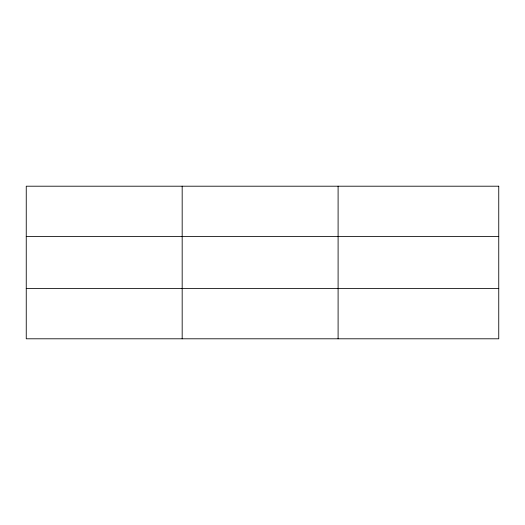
<?xml version="1.0" encoding="UTF-8"?>
<svg xmlns="http://www.w3.org/2000/svg" width="525" height="525" viewBox="0 0 525 525"><rect width="100%" height="100%" fill="white"/><g stroke="black" fill="none" stroke-linecap="round" stroke-linejoin="round"><path stroke-width="0.79" d="M182.175 338.796L182.175 186.204M338.1 338.796L338.1 186.204M26.25 236.558L498.75 236.558M26.25 288.442L498.75 288.442M498.75 186.204L498.75 338.796L26.25 338.796L26.25 186.204L498.75 186.204"/></g></svg>
